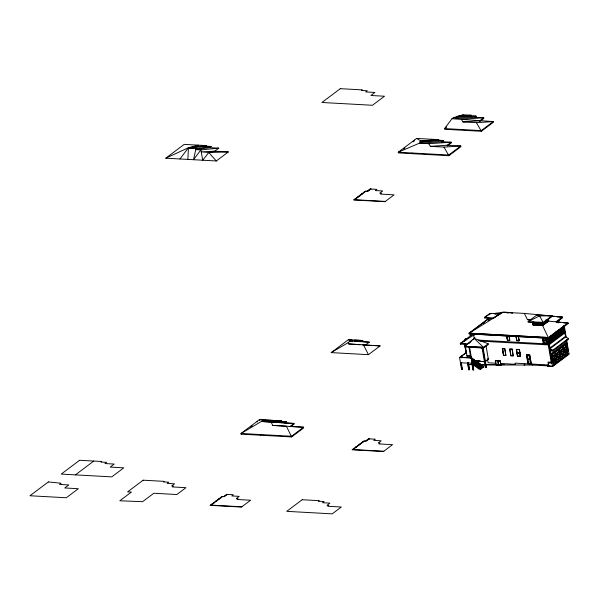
<?xml version="1.0" encoding="UTF-8"?>
<svg xmlns="http://www.w3.org/2000/svg" width="599" height="599" viewBox="0 0 599 599"><rect width="100%" height="100%" fill="white"/><g stroke="black" fill="none" stroke-linecap="round" stroke-linejoin="round"><path stroke-width="0.9" d="M187.884 159.409L188.415 147.736L198.336 145.16M228.354 151.936L208.759 152.498L202.732 160.225L200.882 149.885L195.783 149.6L209.56 147.646L211.148 146.456L196 148.619L193.499 159.716L200.882 149.885L218.792 148.155L214.764 151.188L208.759 152.498L201.234 151.854L214.764 151.188L228.354 151.936L216.329 160.974L165.788 158.188L184.17 144.374L206.258 145.594L205.532 146.141L188.49 148.208M479.357 363.99L480.113 368.505L479.604 363.975M479.792 367.816L472.184 362.163L479.956 367.636M179.962 158.967L188.415 147.736L206.258 145.594M470.717 357.618L470.567 357.79A3.931 1.348 -9.6 0 0 470.47 357.977M481.072 347.907L483.565 348.049L483.445 347.36L474.183 338.36L488.2 343.789L488.32 344.477L483.565 348.049L464.779 347.001L464.659 346.327L474.183 338.36L473.442 333.972M468.635 343.279L471.383 340.988M472.753 339.843L474.812 338.121M438.82 140.316L438.708 139.642L416.612 138.429L398.238 152.236L398.35 152.91L448.883 155.695L460.916 146.658L460.796 145.984L447.206 145.235L430.374 146.343L428.764 143.693L419.51 143.139L398.238 152.236L448.771 155.029L460.796 145.984L443.964 147.099L430.374 146.343M403.501 149.039L404.969 147.931M413.055 141.851L414.53 140.75L414.418 140.076M419.989 141.379L420.723 140.832L438.708 139.642L437.974 140.196L419.989 141.379L421.03 141.993L443.589 140.503L443.702 141.177L442.114 142.367L442.002 141.701L443.589 140.503L437.974 140.196M419.51 143.139L421.03 141.993M475.127 117.554L476.183 116.76L476.07 116.094L470.455 115.787L457.044 116.67L453.518 117.584L451.99 118.729L444.57 128.59L444.683 129.257L481.364 131.278L493.396 122.241L493.284 121.575L451.99 118.729L474.483 117.284L483.722 117.793L483.835 118.467L479.806 121.492L479.687 120.826L483.722 117.793L461.275 119.238L462.907 121.926L476.445 122.675L493.284 121.575L481.252 130.612L444.57 128.59L446.779 126.936M457.044 116.67L462.952 114.776L471.188 115.233L471.301 115.899M354.653 199.722L366.004 191.186M367.112 191.246L370.1 188.999L376.868 189.374L375.281 190.564L382.686 190.969L379.751 193.178L381.585 193.275L380.492 194.098L394.082 194.847L384.985 201.691L353.657 199.961L365.375 191.148L367.741 191.283L370.729 189.029M470.455 115.787L471.188 115.233L457.778 116.116M474.483 117.284L476.07 116.094L453.518 117.584M75.399 474.88L93.773 461.065M362.642 344.897L365.427 345.091L369.336 342.156L350.542 340.861L348.101 342.695L348.73 343.938L380.118 345.9L368.46 354.668L331.202 352.609L348.356 339.715L362.844 340.517L361.257 341.707L354.758 341.258M352.901 341.131L349.187 340.876L350.774 339.685M259.494 420.333L259.382 419.667L281.478 420.88L280.744 421.434L280.856 422.1L281.59 421.554L281.478 420.88L259.382 419.667L241.008 433.474L241.12 434.148L242.588 433.04M250.682 426.96L252.149 425.852M279.823 421.374L262.369 420.318L263.103 419.764M241.12 434.148L291.653 436.933L303.678 427.896L303.566 427.222L291.541 436.267L241.008 433.474L263.313 420.341L286.359 421.741L286.472 422.415L285.416 423.208M261.785 421.486L284.772 422.939L286.359 421.741L280.744 421.434M290.762 426.638L294.116 424.114L294.004 423.448L261.815 421.539M211.162 505.107L222.521 496.571M223.622 496.631L226.617 494.377L233.385 494.752L231.798 495.95L239.196 496.354L236.268 498.555L238.103 498.66L237.002 499.484L250.592 500.232L241.494 507.068L210.167 505.346L221.892 496.534L224.251 496.661L227.246 494.415M489.608 313.584L484.479 317.433L484.591 318.091L492.408 318.526L500.135 313.869L491.09 313.367L489.608 313.584L489.72 314.235M547.441 321.012L567.927 322.988L568.039 323.64L548.624 338.263L469.279 333.89L469.152 333.141L488.207 318.825M488.215 318.893L469.167 333.209L469.279 333.89L548.617 338.233L548.504 337.544L469.152 333.141M483.191 323.363L484.658 322.262M490.311 318.908L488.118 320.562L487.579 317.373M467.654 338.652L465.977 338.555L465.004 339.289L465.079 339.745L466.546 339.828M470.23 335.358L471.203 334.624L470.305 335.814L470.23 335.358L471.907 335.455M472.843 333.987L460.287 343.429L460.399 344.111L467.452 344.5M460.399 344.111L461.881 343.002M463.356 341.894L464.831 340.779M474.138 338.113L474.902 337.544M488.2 343.789L483.445 347.36L464.659 346.327L466.486 344.957M467.946 343.856L460.287 343.429L474.258 334.796M511.553 313.172L512.287 312.618L512.4 313.292M461.275 362.477L462.398 369.126L461.559 369.373L459.545 357.453L465.985 352.616L466.456 352.646L460.294 357.274L471.705 357.91L472.237 362.897M471.705 357.91L459.545 357.453M480.241 368.415L479.118 363.818L471.615 357.977L479.529 364.125M471.915 358.509L472.671 362.388M472.356 358.853L473.008 362.724M472.648 359.138L473.3 363.009L472.813 359.101M467.557 363.121L468.396 362.942L469.519 369.583L468.68 369.755L467.557 363.121L460.436 362.724L460.803 362.447L461.784 368.265M353.111 449.542L364.462 441.014M468.396 362.942L469.242 369.793M473.045 359.43L473.704 363.301L473.217 359.385M365.57 441.074L368.557 438.82L375.326 439.194L373.739 440.392L381.136 440.797L378.209 442.998L380.043 443.103L378.942 443.926L392.54 444.675L383.442 451.511L352.115 449.789L363.833 440.976L366.199 441.104L369.186 438.857M473.906 359.962L474.603 363.885L474.011 359.969M461.552 369.343L462.398 369.126M474.415 360.261L475.007 364.177L474.311 360.254M474.663 360.598L475.314 364.477L474.827 360.561M471.967 363.144L472.813 369.987L473.712 369.815L472.768 364.222L479.08 369.216L480.6 369.298L483.737 366.94L483.618 366.214L482.569 366.154L479.425 368.52L479.29 367.719L482.435 365.36L482.569 366.154M473.232 362.155L475.381 360.538L476.1 365.046M475.149 360.883L475.696 364.754L475.104 360.838M472.903 362.717L472.416 358.808M472.319 363.383L475.748 360.808M475.501 361.122L476.205 365.046M475.786 361.025L485.048 361.774L488.634 359.078M473.367 363.443L476.512 361.085L476.647 361.878L473.502 364.237L473.367 363.443L467.834 362.912M476.242 361.751L476.999 365.63M474.101 363.593L473.51 359.67L474.161 363.548M476.804 362.006L477.298 365.914M474.55 364.297L477.695 361.938L477.83 362.732L474.685 365.098L474.55 364.297L473.502 364.237M477.5 362.575L478.092 366.498M468.68 369.755L469.519 369.583M477.837 362.912L478.496 366.783L478.002 362.874M474.685 365.098L475.741 365.15L478.878 362.792L479.013 363.593L480.061 363.645L480.196 364.447L477.059 366.805L476.924 366.011L480.061 363.645M473.667 366.97L472.671 367.217L473.667 366.97L473.3 364.821M478.638 363.496L479.395 367.374L478.743 363.503M475.741 365.15L475.876 365.952L479.2 363.496L471.533 358.299M477.695 366.206L477.104 362.29L477.86 366.169M484.419 361.736L485.415 361.497M485.302 361.339L488.597 358.861M478.107 366.865L481.252 364.506L481.386 365.3L478.242 367.666L478.107 366.865L477.059 366.805M479.425 368.52L480.473 368.58L483.618 366.214M543.33 322.659L543.6 324.254L544.835 323.25M545.083 323.071L546.303 322.15L545.944 319.791M546.55 321.97L547.771 321.049M482.045 347.66L485.4 367.546L486.029 367.576L486.395 367.307L483.116 347.869M543.6 324.254L544.88 323.288L544.611 321.693M546.348 322.187L545.06 323.146L544.791 321.558M548.662 320.69L542.821 325.085L532.728 324.553L542.836 325.115M532.316 322.112L532.788 324.935L542.866 325.504L548.729 321.101L548.392 319.072M496.039 364.963L496.526 364.596M556.029 321.775L562.289 317.021L556.726 316.714L562.289 317.066L562.409 317.747L556.838 321.933M556.83 321.888L562.401 317.71M501.034 364.978L501.52 364.611M549.276 339.783L550.863 338.592M551.597 338.038L553.184 336.848M553.918 336.294L555.505 335.103M557.332 333.725L558.927 332.535M559.653 331.981L561.241 330.79M561.944 330.259L563.562 329.046M549.792 343.055L551.439 341.812L550.481 336.136M561.825 334.01L560.17 335.253L559.211 329.57M549.118 343.751L564.752 332.003M549.395 344.575L564.902 332.917M524.013 365.016L524.507 364.649M563.831 325.736L565.718 336.923L549.964 348.76L552.712 350.273L552.832 350.954L549.949 351.089M565.718 336.923L568.466 338.435L552.712 350.273L550.196 350.13M552.832 350.954L568.586 339.116L568.466 338.435M558.612 349.442L552.016 354.398L553.828 365.128M552.338 354.675L558.448 350.086M559.541 349.254L565.651 344.672M539.894 365.45L544.581 365.315M552.607 356.27L558.717 351.68M559.81 350.849L565.92 346.259M552.682 356.719L558.792 352.137M559.893 351.306L565.995 346.716M553.012 358.659L554.352 357.648M554.599 357.468L555.947 356.457M556.186 356.27L557.534 355.259M557.774 355.08L559.122 354.069M560.215 353.245L561.562 352.234M561.802 352.047L563.15 351.044M563.389 350.857L564.737 349.846M564.977 349.666L566.325 348.655M553.341 360.598L554.681 359.587M554.929 359.4L556.269 358.389M556.516 358.209L557.856 357.199M558.103 357.019L559.444 356.008M560.544 355.177L561.884 354.174M562.132 353.987L563.472 352.976M563.719 352.796L565.059 351.785M565.306 351.598L566.647 350.595M553.079 361.302L551.829 362.245L548.048 362.036L548.706 365.929M567.066 350.797L568.316 349.853M553.236 362.215L551.986 363.159L548.205 362.942M567.216 351.703L568.466 350.767M553.663 362.53L555.011 361.519M555.251 361.339L556.598 360.328M556.838 360.149L558.186 359.138M558.425 358.951L559.773 357.94M560.874 357.116L562.214 356.106M562.461 355.926L563.801 354.915M564.048 354.728L565.389 353.724M565.636 353.537L566.976 352.526M553.993 364.469L560.102 359.879M561.196 359.056L567.305 354.466M568.975 353.747L552.488 366.139L532.339 365.031L480.705 364.941M493.524 317.942L500.008 313.861L498.578 314.078M562.289 317.066L524.35 313.404L502.943 312.229L469.167 333.209L548.512 337.581L567.919 322.951L568.039 323.67M491.09 313.367L484.479 317.433L493.928 317.964M468.695 343.399L470.17 342.486M331.202 352.609L348.101 342.695M165.788 158.188L188.415 147.736M500.592 313.06L504.044 312.169L512.287 312.618L506.919 312.978M487.549 359.422L488.35 359.295L486.126 346.147M502.943 312.229L495.545 313.382L498.323 313.539M498.653 314.086L500.135 313.869M462.907 121.926L479.687 120.826M419.532 143.183L442.002 141.701L451.234 142.21L451.354 142.876L447.318 145.901L447.206 145.235L451.234 142.21L428.764 143.693M466.599 339.221L465.004 339.289L466.681 339.386M349.187 340.876L350.542 340.861M481.192 364.574L504.328 364.611M262.369 420.318L263.313 420.341M472.529 364.664L467.976 364.432L471.757 364.641M205.532 146.141L211.148 146.456M209.56 147.646L218.792 148.155M188.393 148.2L196 148.619M370.182 189.441L367.764 190.886L368.228 190.916M363.915 192.249L364.544 192.286M362.081 193.627L362.709 193.664M361.594 193.994L362.223 194.031M359.759 195.371L360.388 195.409M359.273 195.738L359.902 195.776M357.438 197.116L358.067 197.153M356.952 197.483L357.581 197.52M355.117 198.861L355.754 198.89M354.024 199.684L385.352 201.414M498.316 313.472L495.53 313.314L495.658 314.071M552.083 316.459L553.94 316.557M494.093 313.831L499.057 314.108M524.35 313.404L527.405 319.604L530.999 319.799M548.729 321.101L548.048 320.772L548.684 320.802L542.851 325.227L532.743 324.665M557.122 322.352L560.724 322.554M557.13 322.397L559.833 322.547M533.964 323.198L536.06 323.318L536.255 324.456L534.113 324.396L533.709 322M538.576 323.453L536.479 323.34L536.674 324.478L538.83 324.658L538.426 322.262M538.995 323.482L541.099 323.595M543.555 340.344L546.288 340.494M516.106 336.339L516.832 340.606L519.034 340.734L518.315 336.458M466.142 339.116L465.977 338.555M478.541 340.12L548.751 344.021M479.754 341.093L548.909 344.927M348.356 339.715L351.98 339.918M354.698 340.067L362.844 340.517M464.659 346.327L483.445 347.36M363.046 341.804L369.336 342.156M516.989 352.661L519.827 352.818M517.019 352.833L519.857 352.991L520.329 356.091M519.812 353.043L517.079 352.893L517.596 355.941M365.427 345.091L370.017 345.346M371.859 345.443L380.118 345.9M503.594 355.222L505.796 355.342L504.702 348.85L502.501 348.73L503.594 355.222L502.561 348.79M466.921 355.417L470.372 355.604M467.078 356.33L470.529 356.517M461.425 356.038L461.904 356.068L462.173 357.663M461.14 356.255L461.612 356.285L461.881 357.88M470.874 357.625L467.265 357.423L464.944 343.684M487.676 359.018L488.305 359.056M472.701 360.388L475.381 360.538M472.738 360.605L475.419 360.755M477.583 360.912L480.338 361.062M475.464 361.025L476.512 361.085M476.699 361.077L480.376 361.279M548.549 364.993L515.058 363.136L515.282 364.499M529.793 364.492L532.825 364.664L532.339 365.031L532.174 364.087M476.647 361.878L477.695 361.938M495.74 363.189L488.118 362.769L487.481 359.011M500.779 363.473L515.267 364.274M547.419 366.318L552.563 366.603L569.05 354.211L566.579 339.558M477.83 362.732L478.878 362.792M480.196 364.447L481.252 364.506M475.374 364.432L474.722 360.553M481.386 365.3L482.435 365.36M475.876 365.952L476.924 366.011M482.689 366.88L483.737 366.94M479.058 367.037L478.301 363.159M478.242 367.666L479.29 367.719M284.772 422.939L294.004 423.448L289.976 426.473L303.566 427.222L272.777 425.425L271.048 422.048M272.777 425.425L286.374 426.181L291.653 436.933M368.64 439.269L366.221 440.714L366.685 440.737M362.373 442.077L363.001 442.114M360.538 443.455L361.167 443.492M360.051 443.822L360.68 443.859M358.217 445.199L358.846 445.229M357.73 445.566L358.359 445.596M355.896 446.944L356.525 446.974M355.409 447.311L356.038 447.341M353.575 448.688L354.204 448.718M352.474 449.512L383.809 451.242M226.227 494.804L226.692 494.826M224.273 496.272L224.737 496.294M220.425 497.634L221.053 497.672M218.598 499.012L219.227 499.049M218.103 499.379L218.732 499.416M216.276 500.757L216.905 500.786M215.782 501.123L216.419 501.161M213.955 502.501L214.584 502.531M213.469 502.868L214.098 502.898M211.634 504.246L212.263 504.276M210.534 505.069L241.861 506.799M370.1 188.999L371.148 189.059M368.557 438.82L369.605 438.88M226.617 494.377L227.657 494.437M348.73 343.938L359.864 344.71M476.946 361.055L485.048 361.774M527.405 319.604L531.126 319.963M416.612 138.429L420.723 140.832M472.184 362.163L479.911 367.719M479.312 363.765L479.365 363.818M208.759 152.498L216.329 160.974M476.445 122.675L481.364 131.278M443.964 147.099L448.883 155.695M363.421 344.747L368.46 354.668M542.432 325.235L548.624 338.263M564.348 326.358L566.28 337.814M566.355 340.689L567.949 350.13M563.741 326.006L565.486 336.353L549.979 348.012L548.355 338.383M567.553 350.43L566.175 342.284L551.215 353.522L552.592 361.669M563.255 326.395L564.265 332.37M563.18 326.59L564.146 332.273L562.491 333.508L561.533 327.825M567.717 354.69L565.883 343.789L559.099 348.88L560.941 359.782M567.627 354.758L565.815 344.028L559.226 348.985L561.031 359.714M565.576 344.215L567.388 354.945M565.628 344.747L565.875 346.229M562.364 327.249L563.307 332.834M561.42 327.765L562.431 333.748M564.655 347.727L565.958 355.477M564.408 347.914L565.718 355.656M560.934 328.132L561.944 334.115M560.836 328.402L561.78 333.98M558.725 320.487L559.032 322.314M560.043 328.993L560.986 334.579M562.716 346.873L562.985 348.468M563.067 348.925L564.37 356.667M562.476 347.053L562.746 348.648M562.82 349.105L564.131 356.847M557.871 321.131L558.178 322.958M559.099 329.51L560.11 335.492M558.612 329.877L559.623 335.859M558.545 330.079L559.503 335.754L557.856 336.997L556.898 331.314M561.48 350.116L562.783 357.858M561.233 350.295L562.543 358.045M557.729 330.738L558.665 336.316M556.935 331.337L557.871 336.915M556.778 331.254L557.789 337.237M559.586 349.292L559.833 350.774M559.466 348.805L561.278 359.535M556.261 331.442L557.302 337.604M555.655 331.906L556.688 338.061M560.424 360.171L558.672 349.202L551.896 354.301L553.738 365.195M558.365 349.629L560.177 360.358M555.191 332.452L556.201 338.428M555.123 332.647L556.082 338.33L554.434 339.566L553.476 333.883M554.442 334.107L555.251 338.892M557.444 353.14L558.755 360.89M557.205 353.328L558.508 361.07M553.364 333.823L554.375 339.805M552.877 334.19L553.88 340.172M552.802 334.392L553.761 340.067L552.113 341.31L551.155 335.627M555.558 352.317L555.805 353.799M555.513 352.287L555.782 353.882M555.857 354.338L557.167 362.081M555.273 352.467L555.543 354.061M555.617 354.518L556.92 362.268M551.986 335.051L552.929 340.636M551.043 335.567L552.053 341.55M554.27 355.529L555.58 363.271M548.033 319.342L548.377 321.363M554.03 355.716L555.333 363.458M550.556 335.934L551.559 341.917M547.621 319.364L547.928 321.184M547.538 319.492L547.808 321.086L546.528 322.045L546.258 320.45M546.969 320.368L547.157 321.506M549.665 336.795L550.608 342.373M552.263 354.219L554.075 364.948M546.161 320.465L546.468 322.284M548.879 337.409L549.815 342.972M548.759 337.529L549.732 343.294M545.502 321.468L545.696 322.614M548.227 338.472L552.196 361.968M547.711 337.866L552.563 366.603L547.449 365.869L547.291 364.926M544.693 321.566L545 323.385M548.28 344.897L551.2 362.208M546.662 337.806L547.703 343.961M544.034 322.569L544.229 323.715M546.063 337.948L547.074 343.923M545.794 337.252L546.887 343.744L544.057 343.586L543.091 337.911M543.533 324.493L543.196 322.419L539.572 315.958L536.869 314.969L528.078 321.573L528.191 322.262L543.308 323.101L552.098 316.489L551.986 315.808L536.869 314.969L536.989 315.651M545.749 337.304L546.827 343.684M542.769 322.389L543.248 325.22M542.394 322.674L542.866 325.504M544.386 337.23L545.457 343.609M541.766 322.636L542.245 325.467L533.432 324.98L532.953 322.15M541.077 322.24L541.541 324.972L533.979 324.553L533.522 321.82M540.949 322.404L541.354 324.793L539.145 324.673L538.741 322.277M543.016 337.155L544.094 343.534M542.919 337.769L543.922 343.751M542.679 337.589L543.87 344.65M539.856 322.397L540.238 324.68M542.26 337.566L543.293 343.714M538.711 323.011L539.018 324.838M537.528 323.4L537.722 324.538M536.36 322.936L536.629 324.531M536.195 322.876L536.502 324.695M536.045 322.921L536.315 324.516M535.012 323.258L535.199 324.396M533.769 322.06L534.151 324.336M531.335 364.042L529.801 354.93L526.439 354.743L527.981 363.855M531.178 364.027L529.673 355.087L526.626 354.922L528.138 363.863M524.619 363.668L524.844 365.016M518.449 336.353L519.221 340.913L516.697 340.771L515.934 336.219M518.262 336.496L518.974 340.674M519.251 349.711L519.76 352.759L517.034 352.609L516.518 349.561M516.166 336.376L516.87 340.554M509.105 335.837L509.876 340.397L507.36 340.254L506.589 335.695M508.97 335.942L509.689 340.217L507.488 340.09L506.769 335.822L507.533 340.037M462.952 114.776L463.064 115.45M488.342 318.623L488.462 319.334M482.674 347.697L486.029 367.576M449.744 154.287L449.864 154.961M480.473 368.58L480.6 369.298M479.237 363.728L480.031 368.407M473.779 333.516L474.071 335.245M477.897 362.867L478.601 366.79M477.313 360.875L478.197 366.498M473.113 359.385L473.809 363.308M472.708 359.093L473.405 363.016M469.556 346.986L473.442 370.025M471.054 356.547L471.143 357.079M471.967 363.061L472.244 364.806M472.663 367.292L472.948 368.954M468.927 346.948L470.799 358.105M464.839 343.804L465.071 345.593M465.43 347.3L465.663 349.09M466.022 350.789L466.254 352.586M464.622 344.552L465.985 352.616M467.699 362.792L468.815 368.722M460.908 362.747L462.031 369.403M412.09 153L412.202 153.673M260.213 434.537L260.325 435.203M257.188 421.314L257.3 421.988M340.307 88.674L321.925 102.481L372.458 105.267L384.491 96.229L370.901 95.481L374.929 92.448L365.69 91.939L367.277 90.749L361.669 90.442L362.395 89.887L340.307 88.674M48.332 481.94L29.95 495.755L66.317 497.754L78.342 488.717L64.752 487.968L68.78 484.935L59.548 484.426L61.135 483.236L48.332 481.94M79.607 460.279L61.233 474.094L111.766 476.879L123.791 467.841L110.201 467.093L114.229 464.06L104.997 463.551L106.585 462.361L100.969 462.054L101.703 461.5L79.607 460.279M143.139 480.196L127.632 491.854L131.413 492.064L119.807 500.779L142.592 501.692L153.823 493.247L176.862 494.519L185.96 487.683L172.37 486.935L173.47 486.103L171.636 486.006L174.564 483.805L167.166 483.393L168.753 482.202L163.4 481.903L164.133 481.356L143.139 480.196M475.906 361.414L476.497 365.338L475.906 361.414M302.173 499.731L286.726 511.344L332.22 513.852L341.318 507.016L327.728 506.26L328.821 505.436L326.987 505.339L329.922 503.13L322.517 502.726L324.104 501.535L318.496 501.221L319.222 500.674L302.173 499.731M551.986 315.808L543.196 322.419L528.078 321.573L539.572 315.958L551.986 315.808M501.026 364.941L496.009 364.798L495.298 360.583L500.337 360.868L501.026 364.933M567.919 322.951L563.419 322.704L567.927 322.988M504.83 348.685L502.314 348.551L503.467 355.379L505.983 355.521L504.83 348.685M512.175 349.097L509.659 348.955L510.812 355.791L513.336 355.933L512.175 349.097M519.423 349.502L516.271 349.322L517.424 356.158L520.576 356.33L519.423 349.502M512.048 349.262L509.846 349.135L510.94 355.626L513.148 355.754L512.048 349.262M519.296 349.659L516.458 349.502L517.551 355.993L520.389 356.15L519.296 349.659M529.157 355.739L527.375 355.641L527.906 358.816L529.688 358.913L529.157 355.739M529.778 359.422L527.996 359.325L528.647 363.211L530.437 363.316L529.778 359.422M500.21 361.025L497.926 360.905L498.578 364.769L500.861 364.896L500.21 361.025M497.724 360.927L495.485 360.763L496.137 364.634L498.375 364.806L497.724 360.927"/></g></svg>
